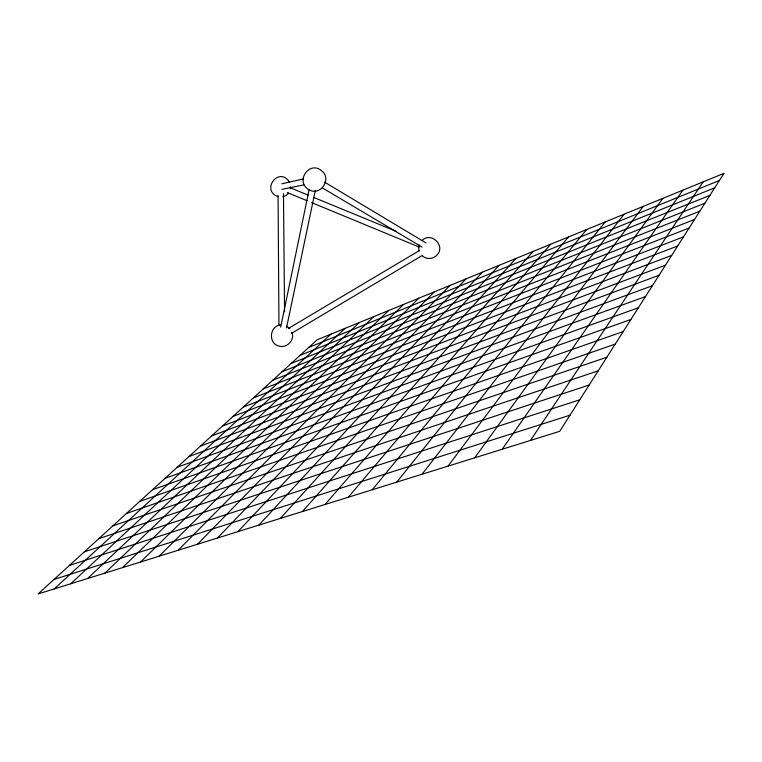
<?xml version="1.0" encoding="UTF-8"?>
<svg xmlns="http://www.w3.org/2000/svg" width="762" height="762" viewBox="0 0 762 762"><rect width="100%" height="100%" fill="white"/><g stroke="black" fill="none" stroke-linecap="round" stroke-linejoin="round"><path stroke-width="1.14" d="M290.446 188.805L290.589 186.852M419.081 244.983L418.69 248.993L419.291 250.927M280.683 327.146L309.105 189.614M286.512 327.927L315.297 190.548M530.533 440.407L703.145 181.87M502.215 449.237L682.8 190.195M474.716 457.81L662.835 198.358M447.999 466.144L643.261 206.369M422.034 474.24L624.049 214.236M396.792 482.108L605.19 221.942M372.237 489.766L586.683 229.514M348.339 497.215L568.519 236.953M325.079 504.463L550.678 244.25M302.438 511.531L533.162 251.412M280.378 518.408L515.95 258.451M258.88 525.104L499.043 265.367M237.925 531.638L482.441 272.167M217.494 538.01L466.115 278.835M197.568 544.22L450.075 285.398M178.118 550.288L434.311 291.856M159.144 556.203L418.814 298.19M140.618 561.975L403.574 304.429M122.53 567.614L388.582 310.563M104.861 573.129L373.847 316.592M87.601 578.51L359.35 322.517M70.723 583.768L345.081 328.355M54.226 588.912L331.051 334.099M288.617 193.234L285.664 195.701L282.892 196.615M422.205 240.354C430.835 231.562 445.703 245.326 437.331 254.679C433.721 258.966 426.758 259.966 422.5 255.984M288.646 328.289L419.624 250.431M291.522 333.356L422.358 255.422M308.772 347.453L719.366 180.499M300.104 355.349L714.699 187.833M291.227 363.436L709.889 195.386M282.13 371.723L704.936 203.178M272.806 380.209L699.821 211.207M263.252 388.915L694.553 219.485M253.451 397.84L689.105 228.038M243.392 406.994L683.485 236.868M233.077 416.385L677.675 245.983M222.485 426.025L671.674 255.422M211.617 435.931L665.464 265.176M200.444 446.103L659.035 275.272M188.966 456.552L652.386 285.731M177.175 467.297L645.481 296.561M165.04 478.346L638.327 307.8M152.562 489.709L630.907 319.459M139.713 501.406L623.202 331.565M126.482 513.455L615.191 344.138M112.862 525.856L606.866 357.226M98.822 538.648L598.199 370.837M84.344 551.831L589.178 385.01M69.418 565.423L579.768 399.793M54.007 579.453L569.957 415.214M281.845 183.823L303.171 178.984M281.864 189.376L303.914 184.89M280.559 325.003C269.386 326.003 267.986 343.548 279.102 346.148C286.941 348.453 295.294 339.852 291.789 332.184M289.484 187.462L308.181 195.158M313.687 197.425L396.192 231.372M287.331 192.576L307.124 200.749M311.525 202.568L419.262 247.078M286.56 326.155L289.779 328.632M278.082 196.615C260.433 190.49 278.863 165.859 289.37 181.908M321.335 170.517C309.715 160.868 295.808 180.127 307.41 188.709C319.63 198.187 332.832 179.003 321.497 170.698M322.412 187.928L422.081 247.088M324.507 182.108L425.987 242.916M283.474 193.586L284.559 311.744M278.073 195.52L278.959 325.298M723.9 173.384L559.699 431.321L38.1 593.941L317.24 339.747L723.9 173.384"/></g></svg>
